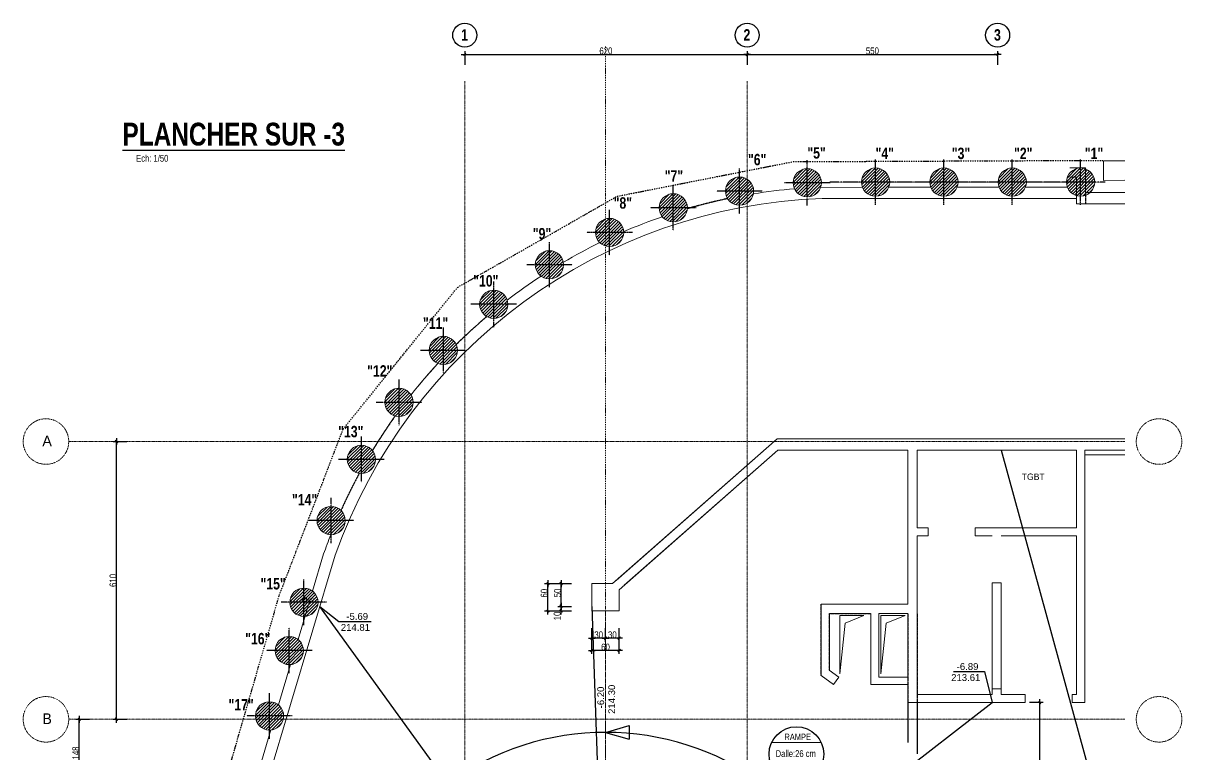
# Model space of a CAD drawing. Header units: millimetres. Extents: x -26249 to 60250, y -21218 to 23336.
# Drawn here: x -13865 to -11321, y 20827 to 22432 of the extents above; entities that cross this region are included whole.
import ezdxf
from ezdxf.enums import TextEntityAlignment as Align

# ---------------------------------------------------------------- set-up
doc = ezdxf.new("R2010")
doc.units = ezdxf.units.MM
for name, pattern in [('CACHEX2', [19.05, 12.7, -6.35]), ('Style de ligne -1', [0.41664, 0.20828, -0.20836]), ('Style de ligne -6', [1.04164, 0.625, -0.20828, 0.06943, -0.13893]), ('TIRETPTX2', [50.8, 25.4, -12.7, 0, -12.7]), ('VW-01', [0.41656, 0.20828, -0.20828]), ('VW-02', [0.69435, 0.48607, -0.20828])]:
    doc.linetypes.add(name, pattern=pattern)
for name, color, linetype in [('01_cote_gen', 4, 'Continuous'), ('01_linteaux', 2, 'Continuous'), ('01_murs_sup', 2, 'CACHEX2'), ('01_poch_murs', 253, 'Continuous'), ('01_texte', 230, 'Continuous'), ('AA_COTES', 2, 'Continuous')]:
    doc.layers.add(name, color=color, linetype=linetype)
for name, color, linetype, lineweight in [('01_murs_coup', 5, 'Continuous', 60), ('01_PIEUX', 5, 'Continuous', 60), ('B Général', 7, 'Continuous', 5), ('C ANNOTATIONS-prestations', 7, 'Continuous', 5)]:
    doc.layers.add(name, color=color, linetype=linetype, lineweight=lineweight)
doc.layers.add('C ANNOTATIONS-axes horizontaux', color=1, linetype='Style de ligne -1', lineweight=13, true_color=0xff0000)
doc.styles.add('Eurostile', font='')
doc.styles.add('impact', font='impact.ttf')
doc.styles.add('MATTE_TXT', font='arial.ttf')
doc.styles.add('STYLE2', font='ARIALN.TTF')
doc.styles.get('Eurostile').set_extended_font_data('Eurostile')
doc.dimstyles.new('JB50', dxfattribs={"dimscale": 0.1, "dimtxt": 150, "dimasz": 15, "dimexe": 0.1, "dimexo": 0.1, "dimgap": 0.09, "dimtad": 1, "dimdec": 1, "dimdsep": 46, "dimtxsty": 'STYLE2', "dimblk1": 'BOND_G', "dimblk2": 'BOND_D', "dimsah": 1, "dimcen": 1.5, "dimdle": 0.01, "dimse1": 1, "dimse2": 1, "dimclrd": 4, "dimclre": 2, "dimclrt": 6, "dimazin": 2, "dimtfac": 2.333333, "dimtdec": 1, "dimtix": 1, "dimtmove": 2, "dimatfit": 3, "dimldrblk": 'BOND_G', "dimfxl": 1, "dimtolj": 1, "dimtzin": 0, "dimarcsym": 0})

# ---------------------------------------------------------------- blocks, each defined once
blk = doc.blocks.new('BOND_G')
at = {"layer": 'AA_COTES', "color": 0}
for p, q in [((5, 0), (-5, 0)), ((1.8, 1.8), (-1.8, -1.8)), ((0, -5), (0, 15))]:
    blk.add_line(p, q, dxfattribs=at)
blk = doc.blocks.new('BOND_D')
at = {"layer": 'AA_COTES', "color": 0}
for p, q in [((5, 0), (-5, 0)), ((-1.8, -1.8), (1.8, 1.8)), ((0, 5), (0, -15))]:
    blk.add_line(p, q, dxfattribs=at)
blk = doc.blocks.new('*D350')
at = {"layer": '01_cote_gen', "color": 4, "lineweight": -2, "ltscale": 3, "transparency": 16777216}
blk.add_line((-13741.8, 20756.4), (-13741.8, 20901.4), dxfattribs=at)
at = {"layer": 'Defpoints', "color": 0, "ltscale": 3, "transparency": 16777216}
for p in [(-13741.8, 20902.9), (-13716.8, 20902.9), (-13741.8, 20754.9)]:
    blk.add_point(p, dxfattribs=at)
at = {"layer": '01_cote_gen', "color": 4, "lineweight": -2, "ltscale": 3, "transparency": 16777216, "xscale": 1.5, "yscale": 1.5, "zscale": 1.5}
for name, p, rotation in [('BOND_D', (-13741.8, 20902.9), 90), ('BOND_G', (-13741.8, 20754.9), 270)]:
    blk.add_blockref(name, p, dxfattribs=dict(at, rotation=rotation))
at = {"layer": '01_cote_gen', "color": 6, "ltscale": 3, "transparency": 16777216, "insert": (-13749.5, 20828.9), "char_height": 15, "attachment_point": 5, "rotation": 90, "style": 'STYLE2'}
blk.add_mtext('\\A1;148', dxfattribs=at)
blk = doc.blocks.new('*D351')
at = {"layer": '01_cote_gen', "color": 4, "lineweight": -2, "ltscale": 3, "transparency": 16777216}
blk.add_line((-13660.1, 20904.4), (-13660.1, 21511.4), dxfattribs=at)
at = {"layer": 'Defpoints', "color": 0, "ltscale": 3, "transparency": 16777216}
for p in [(-13662.7, 21512.9), (-13660.1, 21512.9), (-13716.8, 20902.9)]:
    blk.add_point(p, dxfattribs=at)
at = {"layer": '01_cote_gen', "color": 4, "lineweight": -2, "ltscale": 3, "transparency": 16777216, "xscale": 1.5, "yscale": 1.5, "zscale": 1.5}
for name, p, rotation in [('BOND_D', (-13660.1, 21512.9), 90), ('BOND_G', (-13660.1, 20902.9), 270)]:
    blk.add_blockref(name, p, dxfattribs=dict(at, rotation=rotation))
at = {"layer": '01_cote_gen', "color": 6, "ltscale": 3, "transparency": 16777216, "insert": (-13667.8, 21207.9), "char_height": 15, "attachment_point": 5, "rotation": 90, "style": 'STYLE2'}
blk.add_mtext('\\A1;610', dxfattribs=at)
blk = doc.blocks.new('*D91')
at = {"layer": '01_cote_gen', "color": 4, "lineweight": -2, "transparency": 16777216}
blk.add_line((-12894.2, 22363), (-12277.2, 22363), dxfattribs=at)
at = {"layer": 'Defpoints', "color": 0, "transparency": 16777216}
for p in [(-12275.7, 22363), (-12895.7, 22359.4), (-12275.7, 22359.4)]:
    blk.add_point(p, dxfattribs=at)
at = {"layer": '01_cote_gen', "color": 4, "lineweight": -2, "transparency": 16777216, "xscale": 1.5, "yscale": 1.5, "zscale": 1.5, "rotation": 180}
blk.add_blockref('BOND_G', (-12895.7, 22363), dxfattribs=at)
at = {"layer": '01_cote_gen', "color": 4, "lineweight": -2, "transparency": 16777216, "xscale": 1.5, "yscale": 1.5, "zscale": 1.5}
blk.add_blockref('BOND_D', (-12275.7, 22363), dxfattribs=at)
at = {"layer": '01_cote_gen', "color": 6, "transparency": 16777216, "insert": (-12585.7, 22370.7), "char_height": 15, "attachment_point": 5, "style": 'STYLE2'}
blk.add_mtext('\\A1;620', dxfattribs=at)
blk = doc.blocks.new('*D92')
at = {"layer": '01_cote_gen', "color": 4, "lineweight": -2, "transparency": 16777216}
blk.add_line((-12274.2, 22363), (-11727.2, 22363), dxfattribs=at)
at = {"layer": 'Defpoints', "color": 0, "transparency": 16777216}
for p in [(-11725.7, 22401.5), (-11725.7, 22363), (-12275.7, 22359.4)]:
    blk.add_point(p, dxfattribs=at)
at = {"layer": '01_cote_gen', "color": 4, "lineweight": -2, "transparency": 16777216, "xscale": 1.5, "yscale": 1.5, "zscale": 1.5, "rotation": 180}
blk.add_blockref('BOND_G', (-12275.7, 22363), dxfattribs=at)
at = {"layer": '01_cote_gen', "color": 4, "lineweight": -2, "transparency": 16777216, "xscale": 1.5, "yscale": 1.5, "zscale": 1.5}
blk.add_blockref('BOND_D', (-11725.7, 22363), dxfattribs=at)
at = {"layer": '01_cote_gen', "color": 6, "transparency": 16777216, "insert": (-12000.7, 22370.7), "char_height": 15, "attachment_point": 5, "style": 'STYLE2'}
blk.add_mtext('\\A1;550', dxfattribs=at)
blk = doc.blocks.new('EP')
at = {"layer": 'B Général', "color": 7, "linetype": 'Continuous', "lineweight": 5}
for p, q in [((-7.5, 0), (-2.5, 0)), ((0, 7.5), (0, 2.5)), ((7.5, 0), (2.5, 0)), ((0, -7.5), (0, -2.5))]:
    blk.add_line(p, q, dxfattribs=at)
at = {"layer": 'B Général', "color": 7, "linetype": 'Continuous', "lineweight": 5, "flags": 128}
for points in [[(-5, 0, -1), (5, 0, -1)], [(-4.3, 0, -1), (4.3, 0, -1)]]:
    blk.add_lwpolyline(points, format="xyb", close=True, dxfattribs=at)
at = {"layer": 'C ANNOTATIONS-prestations', "insert": (7.5, 4), "char_height": 7.05, "attachment_point": 1, "line_spacing_factor": 0.895453, "style": 'Eurostile'}
blk.add_mtext('EP', dxfattribs=at)
blk = doc.blocks.new('*D352')
at = {"layer": '01_cote_gen', "color": 4, "lineweight": -2, "ltscale": 3, "transparency": 16777216}
blk.add_line((-11633.5, 20938.1), (-11633.5, 20390.1), dxfattribs=at)
at = {"layer": 'Defpoints', "color": 0, "ltscale": 3, "transparency": 16777216}
for p in [(-11665.4, 20939.6), (-11717.6, 20388.6), (-11633.5, 20388.6)]:
    blk.add_point(p, dxfattribs=at)
at = {"layer": '01_cote_gen', "color": 4, "lineweight": -2, "ltscale": 3, "transparency": 16777216, "xscale": 1.5, "yscale": 1.5, "zscale": 1.5}
for name, p, rotation in [('BOND_G', (-11633.5, 20939.6), 90), ('BOND_D', (-11633.5, 20388.6), 270)]:
    blk.add_blockref(name, p, dxfattribs=dict(at, rotation=rotation))
at = {"layer": '01_cote_gen', "color": 6, "ltscale": 3, "transparency": 16777216, "insert": (-11641.1, 20664.1), "char_height": 15, "attachment_point": 5, "rotation": 90, "style": 'STYLE2'}
blk.add_mtext('\\A1;551', dxfattribs=at)
blk = doc.blocks.new('*D353')
at = {"layer": '01_cote_gen', "color": 4, "lineweight": -2, "ltscale": 3, "transparency": 16777216}
blk.add_line((-12684, 21142.4), (-12684, 21149.4), dxfattribs=at)
at = {"layer": 'Defpoints', "color": 0, "ltscale": 3, "transparency": 16777216}
for p in [(-12684, 21150.9), (-12595, 21140.9), (-12594.9, 21150.9)]:
    blk.add_point(p, dxfattribs=at)
at = {"layer": '01_cote_gen', "color": 4, "lineweight": -2, "ltscale": 3, "transparency": 16777216, "xscale": 1.5, "yscale": 1.5, "zscale": 1.5}
for name, p, rotation in [('BOND_D', (-12684, 21150.9), 90), ('BOND_G', (-12684, 21140.9), 270)]:
    blk.add_blockref(name, p, dxfattribs=dict(at, rotation=rotation))
at = {"layer": '01_cote_gen', "color": 6, "ltscale": 3, "transparency": 16777216, "insert": (-12692.6, 21129.9), "char_height": 15, "attachment_point": 5, "rotation": 90, "style": 'STYLE2'}
blk.add_mtext('\\A1;10', dxfattribs=at)
blk = doc.blocks.new('*D354')
at = {"layer": '01_cote_gen', "color": 4, "lineweight": -2, "ltscale": 3, "transparency": 16777216}
blk.add_line((-12713, 21142.4), (-12713, 21199.4), dxfattribs=at)
at = {"layer": 'Defpoints', "color": 0, "ltscale": 3, "transparency": 16777216}
for p in [(-12713, 21200.9), (-12571.4, 21200.9), (-12556.6, 21140.9)]:
    blk.add_point(p, dxfattribs=at)
at = {"layer": '01_cote_gen', "color": 4, "lineweight": -2, "ltscale": 3, "transparency": 16777216, "xscale": 1.5, "yscale": 1.5, "zscale": 1.5}
for name, p, rotation in [('BOND_D', (-12713, 21200.9), 90), ('BOND_G', (-12713, 21140.9), 270)]:
    blk.add_blockref(name, p, dxfattribs=dict(at, rotation=rotation))
at = {"layer": '01_cote_gen', "color": 6, "ltscale": 3, "transparency": 16777216, "insert": (-12721.2, 21179.9), "char_height": 15, "attachment_point": 5, "rotation": 90, "style": 'STYLE2'}
blk.add_mtext('\\A1;60', dxfattribs=at)
blk = doc.blocks.new('*D93')
at = {"layer": '01_cote_gen', "color": 4, "lineweight": -2, "ltscale": 3, "transparency": 16777216}
blk.add_line((-12684, 21152.4), (-12684, 21199.4), dxfattribs=at)
at = {"layer": 'Defpoints', "color": 0, "ltscale": 3, "transparency": 16777216}
for p in [(-12684, 21200.9), (-12594.4, 21200.9), (-12594.4, 21150.9)]:
    blk.add_point(p, dxfattribs=at)
at = {"layer": '01_cote_gen', "color": 4, "lineweight": -2, "ltscale": 3, "transparency": 16777216, "xscale": 1.5, "yscale": 1.5, "zscale": 1.5}
for name, p, rotation in [('BOND_D', (-12684, 21200.9), 90), ('BOND_G', (-12684, 21150.9), 270)]:
    blk.add_blockref(name, p, dxfattribs=dict(at, rotation=rotation))
at = {"layer": '01_cote_gen', "color": 6, "ltscale": 3, "transparency": 16777216, "insert": (-12692.1, 21180.4), "char_height": 15, "attachment_point": 5, "rotation": 90, "style": 'STYLE2'}
blk.add_mtext('\\A1;50', dxfattribs=at)
blk = doc.blocks.new('*D355')
at = {"layer": '01_cote_gen', "color": 4, "lineweight": -2, "ltscale": 3, "transparency": 16777216}
blk.add_line((-12588.1, 21080.9), (-12615.1, 21080.9), dxfattribs=at)
at = {"layer": 'Defpoints', "color": 0, "ltscale": 3, "transparency": 16777216}
for p in [(-12616.6, 21200.9), (-12616.6, 21080.9), (-12586.6, 21087.4)]:
    blk.add_point(p, dxfattribs=at)
at = {"layer": '01_cote_gen', "color": 4, "lineweight": -2, "ltscale": 3, "transparency": 16777216, "xscale": 1.5, "yscale": 1.5, "zscale": 1.5, "rotation": 180}
blk.add_blockref('BOND_D', (-12616.6, 21080.9), dxfattribs=at)
at = {"layer": '01_cote_gen', "color": 4, "lineweight": -2, "ltscale": 3, "transparency": 16777216, "xscale": 1.5, "yscale": 1.5, "zscale": 1.5}
blk.add_blockref('BOND_G', (-12586.6, 21080.9), dxfattribs=at)
at = {"layer": '01_cote_gen', "color": 6, "ltscale": 3, "transparency": 16777216, "insert": (-12601.6, 21088.5), "char_height": 15, "attachment_point": 5, "style": 'STYLE2'}
blk.add_mtext('\\A1;30', dxfattribs=at)
blk = doc.blocks.new('*D356')
at = {"layer": '01_cote_gen', "color": 4, "lineweight": -2, "ltscale": 3, "transparency": 16777216}
blk.add_line((-12558.1, 21080.9), (-12585.1, 21080.9), dxfattribs=at)
at = {"layer": 'Defpoints', "color": 0, "ltscale": 3, "transparency": 16777216}
for p in [(-12556.6, 21140.9), (-12586.6, 21080.9), (-12586.6, 21073.4)]:
    blk.add_point(p, dxfattribs=at)
at = {"layer": '01_cote_gen', "color": 4, "lineweight": -2, "ltscale": 3, "transparency": 16777216, "xscale": 1.5, "yscale": 1.5, "zscale": 1.5, "rotation": 180}
blk.add_blockref('BOND_D', (-12586.6, 21080.9), dxfattribs=at)
at = {"layer": '01_cote_gen', "color": 4, "lineweight": -2, "ltscale": 3, "transparency": 16777216, "xscale": 1.5, "yscale": 1.5, "zscale": 1.5}
blk.add_blockref('BOND_G', (-12556.6, 21080.9), dxfattribs=at)
at = {"layer": '01_cote_gen', "color": 6, "ltscale": 3, "transparency": 16777216, "insert": (-12571.6, 21088.5), "char_height": 15, "attachment_point": 5, "style": 'STYLE2'}
blk.add_mtext('\\A1;30', dxfattribs=at)
blk = doc.blocks.new('*D94')
at = {"layer": '01_cote_gen', "color": 4, "lineweight": -2, "ltscale": 3, "transparency": 16777216}
blk.add_line((-12558.1, 21053.9), (-12615.1, 21053.9), dxfattribs=at)
at = {"layer": 'Defpoints', "color": 0, "ltscale": 3, "transparency": 16777216}
for p in [(-12616.6, 21103.4), (-12556.6, 21071.4), (-12616.6, 21053.9)]:
    blk.add_point(p, dxfattribs=at)
at = {"layer": '01_cote_gen', "color": 4, "lineweight": -2, "ltscale": 3, "transparency": 16777216, "xscale": 1.5, "yscale": 1.5, "zscale": 1.5, "rotation": 180}
blk.add_blockref('BOND_D', (-12616.6, 21053.9), dxfattribs=at)
at = {"layer": '01_cote_gen', "color": 4, "lineweight": -2, "ltscale": 3, "transparency": 16777216, "xscale": 1.5, "yscale": 1.5, "zscale": 1.5}
blk.add_blockref('BOND_G', (-12556.6, 21053.9), dxfattribs=at)
at = {"layer": '01_cote_gen', "color": 6, "ltscale": 3, "transparency": 16777216, "insert": (-12586.6, 21061.5), "char_height": 15, "attachment_point": 5, "style": 'STYLE2'}
blk.add_mtext('\\A1;60', dxfattribs=at)

msp = doc.modelspace()

# ---------------------------------------------------------------- hatches: boundary and pattern name
at = {"layer": '01_poch_murs'}
h = msp.add_hatch(dxfattribs=at)
h.set_pattern_fill('ANSI31', color=256, scale=1.5)
h.set_pattern_definition([(45, (-30352.2663, 30784.428), (-3.367596, 3.367596), [])])
h.paths.add_polyline_path([(-12143.574, 22112.16, 0.41421356), (-12174.574, 22081.16), (-12143.574, 22081.16)])
h.paths.add_polyline_path([(-12143.574, 22081.16), (-12174.574, 22081.16, 0.41421356), (-12143.574, 22050.16)])
h.paths.add_polyline_path([(-12143.574, 22112.16), (-12143.574, 22081.16), (-12112.574, 22081.16, 0.41421356)])
h.paths.add_polyline_path([(-12112.574, 22081.16), (-12143.574, 22081.16), (-12143.574, 22050.16, 0.41421356)])
h = msp.add_hatch(dxfattribs=at)
h.set_pattern_fill('ANSI31', color=256, scale=1.5)
h.set_pattern_definition([(45, (-30202.351, 30785.857), (-3.367596, 3.367596), [])])
h.paths.add_polyline_path([(-11993.659, 22113.589, 0.41421356), (-12024.659, 22082.589), (-11993.659, 22082.589)])
h.paths.add_polyline_path([(-11993.659, 22082.589), (-12024.659, 22082.589, 0.41421356), (-11993.659, 22051.589)])
h.paths.add_polyline_path([(-11993.659, 22113.589), (-11993.659, 22082.589), (-11962.659, 22082.589, 0.41421356)])
h.paths.add_polyline_path([(-11962.659, 22082.589), (-11993.659, 22082.589), (-11993.659, 22051.589, 0.41421356)])
h = msp.add_hatch(dxfattribs=at)
h.set_pattern_fill('ANSI31', color=256, scale=1.5)
h.set_pattern_definition([(45, (-30052.351, 30785.857), (-3.367596, 3.367596), [])])
h.paths.add_polyline_path([(-11843.659, 22113.589, 0.41421356), (-11874.659, 22082.589), (-11843.659, 22082.589)])
h.paths.add_polyline_path([(-11843.659, 22082.589), (-11874.659, 22082.589, 0.41421356), (-11843.659, 22051.589)])
h.paths.add_polyline_path([(-11843.659, 22113.589), (-11843.659, 22082.589), (-11812.659, 22082.589, 0.41421356)])
h.paths.add_polyline_path([(-11812.659, 22082.589), (-11843.659, 22082.589), (-11843.659, 22051.589, 0.41421356)])
h = msp.add_hatch(dxfattribs=at)
h.set_pattern_fill('ANSI31', color=256, scale=1.5)
h.set_pattern_definition([(45, (-29902.351, 30785.857), (-3.367596, 3.367596), [])])
h.paths.add_polyline_path([(-11693.659, 22113.589, 0.41421356), (-11724.659, 22082.589), (-11693.659, 22082.589)])
h.paths.add_polyline_path([(-11693.659, 22082.589), (-11724.659, 22082.589, 0.41421356), (-11693.659, 22051.589)])
h.paths.add_polyline_path([(-11693.659, 22113.589), (-11693.659, 22082.589), (-11662.659, 22082.589, 0.41421356)])
h.paths.add_polyline_path([(-11662.659, 22082.589), (-11693.659, 22082.589), (-11693.659, 22051.589, 0.41421356)])
h = msp.add_hatch(dxfattribs=at)
h.set_pattern_fill('ANSI31', color=256, scale=1.5)
h.set_pattern_definition([(45, (-29752.351, 30785.857), (-3.367596, 3.367596), [])])
h.paths.add_polyline_path([(-11543.659, 22113.589, 0.41421356), (-11574.659, 22082.589), (-11543.659, 22082.589)])
h.paths.add_polyline_path([(-11543.659, 22082.589), (-11574.659, 22082.589, 0.41421356), (-11543.659, 22051.589)])
h.paths.add_polyline_path([(-11543.659, 22113.589), (-11543.659, 22082.589), (-11512.659, 22082.589, 0.41421356)])
h.paths.add_polyline_path([(-11512.659, 22082.589), (-11543.659, 22082.589), (-11543.659, 22051.589, 0.41421356)])
h = msp.add_hatch(dxfattribs=at)
h.set_pattern_fill('ANSI31', color=256, scale=1.5)
h.set_pattern_definition([(45, (-30501.085, 30766.0353), (-3.367596, 3.367596), [])])
h.paths.add_polyline_path([(-12292.392, 22093.768, 0.41421356), (-12323.392, 22062.768), (-12292.392, 22062.768)])
h.paths.add_polyline_path([(-12292.392, 22062.768), (-12323.392, 22062.768, 0.41421356), (-12292.392, 22031.768)])
h.paths.add_polyline_path([(-12292.392, 22093.768), (-12292.392, 22062.768), (-12261.392, 22062.768, 0.41421356)])
h.paths.add_polyline_path([(-12261.392, 22062.768), (-12292.392, 22062.768), (-12292.392, 22031.768, 0.41421356)])
h = msp.add_hatch(dxfattribs=at)
h.set_pattern_fill('ANSI31', color=256, scale=1.5)
h.set_pattern_definition([(45, (-30646.51, 30729.4877), (-3.367596, 3.367596), [])])
h.paths.add_polyline_path([(-12437.818, 22057.22, 0.41421356), (-12468.818, 22026.22), (-12437.818, 22026.22)])
h.paths.add_polyline_path([(-12437.818, 22026.22), (-12468.818, 22026.22, 0.41421356), (-12437.818, 21995.22)])
h.paths.add_polyline_path([(-12437.818, 22057.22), (-12437.818, 22026.22), (-12406.818, 22026.22, 0.41421356)])
h.paths.add_polyline_path([(-12406.818, 22026.22), (-12437.818, 22026.22), (-12437.818, 21995.22, 0.41421356)])
h = msp.add_hatch(dxfattribs=at)
h.set_pattern_fill('ANSI31', color=256, scale=1.5)
h.set_pattern_definition([(45, (-30786.3187, 30675.287), (-3.367596, 3.367596), [])])
h.paths.add_polyline_path([(-12577.626, 22003.019, 0.41421356), (-12608.626, 21972.019), (-12577.626, 21972.019)])
h.paths.add_polyline_path([(-12577.626, 21972.019), (-12608.626, 21972.019, 0.41421356), (-12577.626, 21941.019)])
h.paths.add_polyline_path([(-12577.626, 22003.019), (-12577.626, 21972.019), (-12546.626, 21972.019, 0.41421356)])
h.paths.add_polyline_path([(-12546.626, 21972.019), (-12577.626, 21972.019), (-12577.626, 21941.019, 0.41421356)])
h = msp.add_hatch(dxfattribs=at)
h.set_pattern_fill('ANSI31', color=256, scale=1.5)
h.set_pattern_definition([(45, (-30918.377, 30604.2607), (-3.367596, 3.367596), [])])
h.paths.add_polyline_path([(-12709.685, 21931.993, 0.41421356), (-12740.685, 21900.993), (-12709.685, 21900.993)])
h.paths.add_polyline_path([(-12709.685, 21900.993), (-12740.685, 21900.993, 0.41421356), (-12709.685, 21869.993)])
h.paths.add_polyline_path([(-12709.685, 21931.993), (-12709.685, 21900.993), (-12678.685, 21900.993, 0.41421356)])
h.paths.add_polyline_path([(-12678.685, 21900.993), (-12709.685, 21900.993), (-12709.685, 21869.993, 0.41421356)])
h = msp.add_hatch(dxfattribs=at)
h.set_pattern_fill('ANSI31', color=256, scale=1.5)
h.set_pattern_definition([(45, (-31040.67, 30517.4926), (-3.367596, 3.367596), [])])
h.paths.add_polyline_path([(-12831.978, 21845.225, 0.41421356), (-12862.978, 21814.225), (-12831.978, 21814.225)])
h.paths.add_polyline_path([(-12831.978, 21814.225), (-12862.978, 21814.225, 0.41421356), (-12831.978, 21783.225)])
h.paths.add_polyline_path([(-12831.978, 21845.225), (-12831.978, 21814.225), (-12800.978, 21814.225, 0.41421356)])
h.paths.add_polyline_path([(-12800.978, 21814.225), (-12831.978, 21814.225), (-12831.978, 21783.225, 0.41421356)])
h = msp.add_hatch(dxfattribs=at)
h.set_pattern_fill('ANSI31', color=256, scale=1.5)
h.set_pattern_definition([(45, (-31151.33, 30416.307), (-3.367596, 3.367596), [])])
h.paths.add_polyline_path([(-12942.638, 21744.039, 0.41421356), (-12973.638, 21713.039), (-12942.638, 21713.039)])
h.paths.add_polyline_path([(-12942.638, 21713.039), (-12973.638, 21713.039, 0.41421356), (-12942.638, 21682.039)])
h.paths.add_polyline_path([(-12942.638, 21744.039), (-12942.638, 21713.039), (-12911.638, 21713.039, 0.41421356)])
h.paths.add_polyline_path([(-12911.638, 21713.039), (-12942.638, 21713.039), (-12942.638, 21682.039, 0.41421356)])
h = msp.add_hatch(dxfattribs=at)
h.set_pattern_fill('ANSI31', color=256, scale=1.5)
h.set_pattern_definition([(45, (-31248.669, 30302.2486), (-3.367596, 3.367596), [])])
h.paths.add_polyline_path([(-13039.977, 21629.981, 0.41421356), (-13070.977, 21598.981), (-13039.977, 21598.981)])
h.paths.add_polyline_path([(-13039.977, 21598.981), (-13070.977, 21598.981, 0.41421356), (-13039.977, 21567.981)])
h.paths.add_polyline_path([(-13039.977, 21629.981), (-13039.977, 21598.981), (-13008.977, 21598.981, 0.41421356)])
h.paths.add_polyline_path([(-13008.977, 21598.981), (-13039.977, 21598.981), (-13039.977, 21567.981, 0.41421356)])
h = msp.add_hatch(dxfattribs=at)
h.set_pattern_fill('ANSI31', color=256, scale=1.5)
h.set_pattern_definition([(45, (-31331.201, 30177.058), (-3.367596, 3.367596), [])])
h.paths.add_polyline_path([(-13122.508, 21504.79, 0.41421356), (-13153.508, 21473.79), (-13122.508, 21473.79)])
h.paths.add_polyline_path([(-13122.508, 21473.79), (-13153.508, 21473.79, 0.41421356), (-13122.508, 21442.79)])
h.paths.add_polyline_path([(-13122.508, 21504.79), (-13122.508, 21473.79), (-13091.508, 21473.79, 0.41421356)])
h.paths.add_polyline_path([(-13091.508, 21473.79), (-13122.508, 21473.79), (-13122.508, 21442.79, 0.41421356)])
h = msp.add_hatch(dxfattribs=at)
h.set_pattern_fill('ANSI31', color=256, scale=1.5)
h.set_pattern_definition([(45, (-31397.666, 30042.646), (-3.367596, 3.367596), [])])
h.paths.add_polyline_path([(-13188.974, 21370.378, 0.41421356), (-13219.974, 21339.378), (-13188.974, 21339.378)])
h.paths.add_polyline_path([(-13188.974, 21339.378), (-13219.974, 21339.378, 0.41421356), (-13188.974, 21308.378)])
h.paths.add_polyline_path([(-13188.974, 21370.378), (-13188.974, 21339.378), (-13157.974, 21339.378, 0.41421356)])
h.paths.add_polyline_path([(-13157.974, 21339.378), (-13188.974, 21339.378), (-13188.974, 21308.378, 0.41421356)])
h = msp.add_hatch(dxfattribs=at)
h.set_pattern_fill('ANSI31', color=256, scale=1.5)
h.set_pattern_definition([(45, (-31457.4905, 29863.1235), (-3.367596, 3.367596), [])])
h.paths.add_polyline_path([(-13248.798, 21190.856, 0.41421356), (-13279.798, 21159.856), (-13248.798, 21159.856)])
h.paths.add_polyline_path([(-13248.798, 21159.856), (-13279.798, 21159.856, 0.41421356), (-13248.798, 21128.856)])
h.paths.add_polyline_path([(-13248.798, 21190.856), (-13248.798, 21159.856), (-13217.798, 21159.856, 0.41421356)])
h.paths.add_polyline_path([(-13217.798, 21159.856), (-13248.798, 21159.856), (-13248.798, 21128.856, 0.41421356)])
h = msp.add_hatch(dxfattribs=at)
h.set_pattern_fill('ANSI31', color=256, scale=1.5)
h.set_pattern_definition([(45, (-31489.5326, 29757.223), (-3.367596, 3.367596), [])])
h.paths.add_polyline_path([(-13280.84, 21084.955, 0.41421356), (-13311.84, 21053.955), (-13280.84, 21053.955)])
h.paths.add_polyline_path([(-13280.84, 21053.955), (-13311.84, 21053.955, 0.41421356), (-13280.84, 21022.955)])
h.paths.add_polyline_path([(-13280.84, 21084.955), (-13280.84, 21053.955), (-13249.84, 21053.955, 0.41421356)])
h.paths.add_polyline_path([(-13249.84, 21053.955), (-13280.84, 21053.955), (-13280.84, 21022.955, 0.41421356)])
h = msp.add_hatch(dxfattribs=at)
h.set_pattern_fill('ANSI31', color=256, scale=1.5)
h.set_pattern_definition([(45, (-31532.973, 29613.651), (-3.367596, 3.367596), [])])
h.paths.add_polyline_path([(-13324.281, 20941.383, 0.41421356), (-13355.281, 20910.383), (-13324.281, 20910.383)])
h.paths.add_polyline_path([(-13324.281, 20910.383), (-13355.281, 20910.383, 0.41421356), (-13324.281, 20879.383)])
h.paths.add_polyline_path([(-13324.281, 20941.383), (-13324.281, 20910.383), (-13293.281, 20910.383, 0.41421356)])
h.paths.add_polyline_path([(-13293.281, 20910.383), (-13324.281, 20910.383), (-13324.281, 20879.383, 0.41421356)])

# ---------------------------------------------------------------- linework, layer by layer
at = {"layer": '01_linteaux', "linetype": 'TIRETPTX2', "ltscale": 0.01}
for p, q in [((-12143.574, 22031.16), (-12143.574, 22131.16)), ((-11993.659, 22032.589), (-11993.659, 22132.589)), ((-11843.659, 22032.589), (-11843.659, 22132.589)), ((-11693.659, 22032.589), (-11693.659, 22132.589)), ((-11543.659, 22032.589), (-11543.659, 22132.589)), ((-11543.659, 22032.589), (-11543.659, 22132.589)), ((-12292.392, 22012.768), (-12292.392, 22112.768)), ((-12093.574, 22081.16), (-12193.574, 22081.16)), ((-11489.818, 22082.589), (-12093.818, 22082.589)), ((-12437.818, 21976.22), (-12437.818, 22076.22)), ((-12242.392, 22062.768), (-12342.392, 22062.768)), ((-12577.626, 21922.019), (-12577.626, 22022.019)), ((-12387.818, 22026.22), (-12487.818, 22026.22)), ((-12527.626, 21972.019), (-12627.626, 21972.019)), ((-12709.685, 21850.993), (-12709.685, 21950.993)), ((-12659.685, 21900.993), (-12759.685, 21900.993)), ((-12831.978, 21764.225), (-12831.978, 21864.225)), ((-12781.978, 21814.225), (-12881.978, 21814.225)), ((-12942.638, 21663.039), (-12942.638, 21763.039)), ((-12892.638, 21713.039), (-12992.638, 21713.039)), ((-13039.977, 21548.981), (-13039.977, 21648.981)), ((-12989.977, 21598.981), (-13089.977, 21598.981)), ((-13122.508, 21423.79), (-13122.508, 21523.79)), ((-13072.508, 21473.79), (-13172.508, 21473.79)), ((-13188.974, 21289.378), (-13188.974, 21389.378)), ((-13138.974, 21339.378), (-13238.974, 21339.378)), ((-13248.798, 21109.856), (-13248.798, 21209.856)), ((-13198.798, 21159.856), (-13298.798, 21159.856)), ((-13280.84, 21003.955), (-13280.84, 21103.955)), ((-13230.84, 21053.955), (-13330.84, 21053.955)), ((-13324.281, 20860.383), (-13324.281, 20960.383)), ((-13274.281, 20910.383), (-13374.281, 20910.383))]:
    msp.add_line(p, q, dxfattribs=at)
at = {"layer": '01_linteaux', "color": 5, "linetype": 'TIRETPTX2', "ltscale": 0.1}
msp.add_line((-13162.633, 21540.157), (-12911.562, 21851.378), dxfattribs=at)
for points in [[(-12561.14, 22051.482), (-12367.928, 22089.519), (-12174.717, 22127.556)], [(-12174.717, 22127.556), (-11834.564, 22128.985), (-11494.412, 22130.413)], [(-12911.562, 21851.378), (-12736.351, 21951.43), (-12561.14, 22051.482)], [(-12911.562, 21851.378), (-12736.351, 21951.43), (-12561.14, 22051.482)], [(-13302.894, 21174.839), (-13232.763, 21357.498), (-13162.633, 21540.157)], [(-13486.921, 20539.92), (-13394.907, 20857.379), (-13302.894, 21174.839)]]:
    msp.add_open_spline(points, degree=2, dxfattribs=at)
at = {"layer": '01_murs_coup', "linetype": 'TIRETPTX2', "lineweight": 5, "ltscale": 0.1}
msp.add_line((-12586.65, 22380.041), (-12586.65, 19006.33), dxfattribs=at)
at = {"layer": '01_murs_coup', "linetype": 'Continuous', "lineweight": 5}
for p, q in [((-11566.955, 22113.589), (-11532.635, 22113.589)), ((-11566.955, 22113.589), (-11532.635, 22113.589)), ((-11532.635, 22059.602), (-11532.635, 22113.589)), ((-11532.635, 22059.602), (-11532.635, 22113.589)), ((-11566.955, 22093.589), (-11552.635, 22093.589)), ((-11566.955, 22093.589), (-11552.635, 22093.589)), ((-11552.635, 22034.602), (-11552.635, 22093.589)), ((-11552.635, 22034.602), (-11552.635, 22093.589)), ((-12114.475, 22070.47), (-12022.539, 22071.322)), ((-11964.676, 22071.589), (-11872.642, 22071.589)), ((-11814.676, 22071.589), (-11722.642, 22071.589)), ((-11664.676, 22071.589), (-11572.642, 22071.589)), ((-11532.635, 22059.602), (-11446.455, 22059.602)), ((-11532.635, 22059.602), (-11446.455, 22059.602)), ((-12110.749, 22046.589), (-11552.559, 22046.589)), ((-11552.635, 22034.602), (-11446.455, 22034.602)), ((-11552.635, 22034.602), (-11446.455, 22034.602)), ((-12209.926, 21518.602), (-12571.411, 21200.851)), ((-12209.926, 21518.602), (-12563.434, 21207.863)), ((-12209.926, 21518.602), (-11446.455, 21518.602)), ((-12209.926, 21518.602), (-11446.455, 21518.602)), ((-12208.073, 21493.602), (-12556.65, 21187.198)), ((-12208.073, 21493.602), (-12545.305, 21197.171)), ((-12208.073, 21493.602), (-11922.635, 21493.602)), ((-12208.073, 21493.602), (-11922.635, 21493.602)), ((-11922.635, 21155.602), (-11922.635, 21493.602)), ((-11922.635, 21155.602), (-11922.635, 21493.602)), ((-11902.635, 21323.602), (-11902.635, 21493.602)), ((-11902.635, 21323.602), (-11902.635, 21493.602)), ((-11902.635, 21493.602), (-11552.559, 21493.602)), ((-11902.635, 21493.602), (-11552.559, 21493.602)), ((-11552.559, 21323.602), (-11552.559, 21493.602)), ((-11552.559, 21323.602), (-11552.559, 21493.602)), ((-11534.635, 21483.602), (-11446.455, 21483.602)), ((-11534.559, 20939.64), (-11534.559, 21493.602)), ((-11534.559, 20939.64), (-11534.559, 21493.602)), ((-11534.559, 21493.602), (-11446.455, 21493.602)), ((-11534.559, 21493.602), (-11446.455, 21493.602)), ((-11902.635, 21323.602), (-11878.261, 21323.602)), ((-11902.635, 21323.602), (-11878.261, 21323.602)), ((-11878.261, 21305.602), (-11878.261, 21323.602)), ((-11775.061, 21323.602), (-11552.559, 21323.602)), ((-11775.061, 21323.602), (-11552.559, 21323.602)), ((-11775.061, 21305.602), (-11775.061, 21323.602)), ((-11902.635, 20957.64), (-11902.635, 21305.602)), ((-11902.635, 20957.64), (-11902.635, 21305.602)), ((-11902.635, 21305.602), (-11878.261, 21305.602)), ((-11902.635, 21305.602), (-11878.261, 21305.602)), ((-11775.061, 21305.602), (-11737.635, 21305.602)), ((-11775.061, 21305.602), (-11737.635, 21305.602)), ((-11717.635, 21305.602), (-11552.559, 21305.602)), ((-11717.635, 21305.602), (-11552.559, 21305.602)), ((-11552.559, 20957.64), (-11552.559, 21305.602)), ((-11552.559, 20957.64), (-11552.559, 21305.602)), ((-13205.388, 21265.957), (-13229.86, 21184.398)), ((-13179.806, 21263.342), (-13461.416, 20325.856)), ((-12616.65, 21200.851), (-12616.65, 21140.851)), ((-12571.411, 21200.851), (-12616.65, 21200.851)), ((-11737.635, 21202.402), (-11737.635, 20957.64)), ((-11737.635, 21202.402), (-11737.635, 20957.64)), ((-11737.635, 21202.402), (-11717.635, 21202.402)), ((-11717.635, 21202.402), (-11717.635, 20957.64)), ((-11717.635, 21202.402), (-11717.635, 20957.64)), ((-12556.65, 21187.198), (-12556.65, 21140.851)), ((-12556.65, 21140.851), (-12616.65, 21140.851)), ((-12112.885, 20998.861), (-12112.885, 21155.602)), ((-11922.635, 21155.602), (-12112.885, 21155.602)), ((-12094.885, 21135.602), (-12004.885, 21135.602)), ((-12094.885, 21010.544), (-12094.885, 21135.602)), ((-12004.422, 20979.602), (-12004.422, 21135.602)), ((-11986.885, 21135.602), (-11922.635, 21135.602)), ((-11986.885, 21135.602), (-11922.635, 21135.602)), ((-11922.635, 21135.602), (-11986.885, 21135.602)), ((-11986.885, 20995.643), (-11986.885, 21135.602)), ((-11922.635, 20995.643), (-11922.635, 21135.602)), ((-11922.635, 20995.643), (-11922.635, 21135.602)), ((-13278.27, 21023.062), (-13304.835, 20934.526)), ((-12086.209, 20979.602), (-12112.885, 20998.861)), ((-12095.635, 21011.069), (-12074.498, 20995.329)), ((-12086.209, 20979.602), (-12074.263, 20995.643)), ((-11986.885, 20995.643), (-11922.635, 20995.643)), ((-11922.635, 20979.602), (-12004.422, 20979.602)), ((-11922.635, 20939.64), (-11922.635, 20979.602)), ((-11922.635, 20939.64), (-11922.635, 20979.602)), ((-11737.634, 20969.602), (-11717.705, 20969.602)), ((-11727.634, 20969.602), (-11717.705, 20969.602)), ((-11922.635, 20939.64), (-11665.402, 20939.64)), ((-11922.635, 20939.64), (-11665.402, 20939.64)), ((-11902.635, 20957.64), (-11737.635, 20957.64)), ((-11902.635, 20957.64), (-11737.635, 20957.64)), ((-11717.635, 20957.64), (-11665.402, 20957.64)), ((-11717.635, 20957.64), (-11665.402, 20957.64)), ((-11665.402, 20939.64), (-11665.402, 20957.64)), ((-11562.202, 20957.64), (-11552.559, 20957.64)), ((-11562.202, 20957.64), (-11552.559, 20957.64)), ((-11562.202, 20939.64), (-11562.202, 20957.64)), ((-11562.202, 20939.64), (-11534.559, 20939.64)), ((-11562.202, 20939.64), (-11534.559, 20939.64)), ((-13321.339, 20879.523), (-13347.986, 20790.718)), ((-12221.964, 20851.654), (-12112.946, 20851.654))]:
    msp.add_line(p, q, dxfattribs=at)
msp.add_lwpolyline([(-11446.455, 22129.17), (-11493.069, 22128.969), (-11493.069, 22086.249), (-11446.455, 22086.572)], dxfattribs=at)
for radius, start, end in [(1202.726, 94.856074, 99.191213), (1177.726, 91.990657, 160.469587), (1202.726, 101.940114, 106.274213), (1202.726, 109.023114, 113.357213), (1202.726, 116.106114, 120.440213), (1202.726, 123.189114, 127.523213), (1202.726, 130.272114, 134.606213), (1202.726, 137.355114, 141.689213), (1202.726, 144.438114, 148.772213), (1202.726, 151.521114, 155.855213)]:
    msp.add_arc((-12069.841, 20869.62), radius, start, end, dxfattribs=at)
at = {"layer": '01_murs_sup', "ltscale": 0.05}
for p, q in [((-11532.635, 22059.602), (-11532.635, 22034.602)), ((-12112.885, 20998.861), (-12112.885, 21155.602)), ((-12112.885, 20998.861), (-12112.885, 21155.602)), ((-12094.885, 21135.602), (-12004.885, 21135.602)), ((-12094.885, 21010.544), (-12094.885, 21135.602)), ((-12094.885, 21135.602), (-12004.885, 21135.602)), ((-12094.885, 21010.544), (-12094.885, 21135.602)), ((-11922.635, 21135.602), (-11922.635, 20959.602)), ((-11922.635, 21135.602), (-11922.635, 20959.602)), ((-11922.635, 21135.602), (-11922.635, 20852.024)), ((-11902.635, 21135.602), (-11902.635, 20959.602)), ((-11902.635, 21135.602), (-11902.635, 20827.102)), ((-11922.635, 20939.602), (-11922.635, 20852.024)), ((-11922.635, 20939.602), (-11922.635, 20852.024)), ((-11902.635, 20939.602), (-11902.635, 20827.102))]:
    msp.add_line(p, q, dxfattribs=at)
for start, end in [(101.940114, 106.274213), (130.272114, 134.606213), (137.355114, 141.689213), (144.438114, 148.772213), (151.521114, 155.855213)]:
    msp.add_arc((-12069.841, 20869.62), 1202.726, start, end, dxfattribs=at)
at = {"layer": '01_PIEUX', "linetype": 'Continuous', "lineweight": 5}
msp.add_line((-13235.199, 21166.606), (-13261.686, 21078.33), dxfattribs=at)
for centre in [(-12143.574, 22081.16), (-11993.659, 22082.589), (-11843.659, 22082.589), (-11693.659, 22082.589), (-11543.659, 22082.589), (-12292.392, 22062.768), (-12437.818, 22026.22), (-12577.626, 21972.019), (-12709.685, 21900.993), (-12831.978, 21814.225), (-12942.638, 21713.039), (-13039.977, 21598.981), (-13122.508, 21473.79), (-13188.974, 21339.378), (-13248.798, 21159.856), (-13280.84, 21053.955), (-13324.281, 20910.383)]:
    msp.add_circle(centre, 31, dxfattribs=at)
msp.add_arc((-12069.841, 20869.62), 1202.726, 158.604114, 160.75961, dxfattribs=at)
at = {"layer": '01_texte'}
for p, q in [((-11717.636, 21493.602), (-11494.8, 20679.731)), ((-12586.65, 20284.242), (-13213.573, 21150.928)), ((-13213.573, 21150.928), (-13171.955, 21117.861)), ((-12616.65, 21150.928), (-12586.65, 20284.242)), ((-13171.955, 21117.861), (-13101.455, 21117.861)), ((-11822.455, 21007.861), (-11754.455, 21007.861)), ((-11754.455, 21007.861), (-11737.633, 20939.602)), ((-12586.65, 20284.242), (-11737.633, 20939.602)), ((-12586.65, 20874.242), (-12534.769, 20889.282)), ((-12534.769, 20889.282), (-12534.769, 20859.201)), ((-12586.65, 20874.242), (-12534.769, 20859.201))]:
    msp.add_line(p, q, dxfattribs=at)
for centre, radius in [((-12895.698, 22405.301), 26.337), ((-12275.7, 22405.301), 26.337), ((-11725.684, 22405.301), 26.337), ((-12167.455, 20826.579), 60)]:
    msp.add_circle(centre, radius, dxfattribs=at)
msp.add_arc((-12586.65, 20284.242), 590, 259.542614, 186.524254, dxfattribs=at)
at = {"layer": 'B Général', "color": 1, "linetype": 'Style de ligne -6', "lineweight": 13, "ltscale": 3, "true_color": 0xff0000}
for p, q in [((-12895.698, 19309.259), (-12895.698, 22304.263)), ((-12275.7, 19309.259), (-12275.7, 22304.263))]:
    msp.add_line(p, q, dxfattribs=at)
at = {"layer": 'B Général', "color": 1, "linetype": 'Style de ligne -6', "lineweight": 13, "ltscale": 3}
for p, q in [((-11446.455, 21512.894), (-13765.087, 21512.894)), ((-11446.455, 20902.894), (-13765.087, 20902.894))]:
    msp.add_line(p, q, dxfattribs=at)
at = {"layer": 'B Général', "color": 1, "linetype": 'VW-02', "lineweight": 13, "true_color": 0xff0000}
msp.add_line((-12586.65, 21151.195), (-12586.65, 20604.242), dxfattribs=at)
at = {"layer": 'B Général', "color": 1, "linetype": 'VW-01', "lineweight": 13, "true_color": 0xff0000}
for centre in [(-13815.087, 21512.894), (-11371.352, 21512.894), (-13815.087, 20902.894), (-11371.352, 20902.894)]:
    msp.add_circle(centre, 50, dxfattribs=at)
at = {"layer": 'C ANNOTATIONS-prestations', "color": 2, "flags": 128}
for points in [[(-12060.405, 21113.991), (-12019.135, 21130.602), (-12072.1, 21130.602), (-12072.1, 21002.8)], [(-11970.191, 21113.991), (-11928.921, 21130.602), (-11981.885, 21130.602), (-11981.885, 21002.8)]]:
    msp.add_lwpolyline(points, close=True, dxfattribs=at)

# ---------------------------------------------------------------- block references
at = {"layer": 'B Général', "color": 7}
msp.add_blockref('EP', (-13246.6, 21164.714), dxfattribs=at)

# ---------------------------------------------------------------- texts
at = {"layer": '01_murs_coup', "linetype": 'Continuous', "lineweight": 5, "insert": (-11647.6, 21442.61), "char_height": 14.118, "attachment_point": 2, "rotation": 360, "line_spacing_factor": 0.894142, "style": 'Eurostile'}
msp.add_mtext('TGBT', dxfattribs=at)
at = {"layer": '01_texte', "style": 'impact'}
msp.add_text('%%UPLANCHER SUR -3', height=50, dxfattribs=at).set_placement((-13402.942, 22147.989), align=Align.BOTTOM_CENTER)
for s, p in [('"5"', (-12123.309, 22126.717)), ('"4"', (-11973.549, 22125.764)), ('"3"', (-11806.163, 22125.764)), ('"2"', (-11669.508, 22125.764)), ('"1"', (-11514.071, 22125.764)), ('"6"', (-12253.636, 22112.118)), ('"7"', (-12436.463, 22076.148)), ('"8"', (-12548.559, 22016.777)), ('"9"', (-12726.008, 21949.32)), ('"10"', (-12849.39, 21845.832)), ('"11"', (-12959.74, 21752.853)), ('"12"', (-13082.185, 21648.034)), ('"13"', (-13145.799, 21514.855)), ('"14"', (-13247.312, 21365.029)), ('"15"', (-13316.33, 21180.53)), ('"16"', (-13349.99, 21060.054)), ('"17"', (-13386.578, 20914.815))]:
    msp.add_text(s, height=25, rotation=0, dxfattribs=at).set_placement(p, align=Align.BOTTOM_CENTER)
at = {"layer": '01_texte', "style": 'MATTE_TXT', "width": 0.8}
for s, p in [('Ech: 1/50', (-13581.71, 22122.873)), ('Dalle:26 cm', (-12168.945, 20815.638))]:
    msp.add_text(s, height=15, dxfattribs=at).set_placement(p, align=Align.BOTTOM_CENTER)
at = {"layer": '01_texte', "style": 'MATTE_TXT'}
for s, p in [('-5.69', (-13155.627, 21121.333)), ('214.81', (-13167.748, 21097.201)), ('-6.89', (-11815.627, 21011.333)), ('213.61', (-11827.748, 20987.201))]:
    msp.add_text(s, height=15, dxfattribs=at).set_placement(p)
for s, p in [('-6.20', (-12589.663, 20926.956)), ('214.30', (-12565.531, 20914.835))]:
    msp.add_text(s, height=15, rotation=90, dxfattribs=at).set_placement(p)
at = {"layer": '01_texte', "style": 'Eurostile', "width": 0.8}
msp.add_text('RAMPE', height=14.0973, rotation=0, dxfattribs=at).set_placement((-12193.831, 20857.306))
at = {"layer": '01_texte', "char_height": 25, "attachment_point": 1, "rotation": 0, "line_spacing_factor": 0.895453, "style": 'impact'}
for s, insert in [('1', (-12903.616, 22418.39)), ('2', (-12283.619, 22418.39)), ('3', (-11733.602, 22418.39))]:
    msp.add_mtext(s, dxfattribs=dict(at, insert=insert))
at = {"layer": 'C ANNOTATIONS-axes horizontaux', "color": 5, "true_color": 0x0000ff, "char_height": 23.496, "attachment_point": 1, "line_spacing_factor": 0.895453, "style": 'Eurostile'}
for s, insert in [('A', (-13823.006, 21525.982)), ('B', (-13823.006, 20915.982))]:
    msp.add_mtext(s, dxfattribs=dict(at, insert=insert))

# ---------------------------------------------------------------- dimensions: what is measured, and where the dimension line sits
at = {"layer": '01_cote_gen'}
for base, p1, p2, picture, middle in [((-11725.684, 22363.048), (-12275.7, 22359.384), (-11725.684, 22401.52), '*D92', (-12000.692, 22370.716)), ((-12275.7, 22363.048), (-12895.698, 22359.384), (-12275.7, 22359.384), '*D91', (-12585.699, 22370.716))]:
    dim = msp.add_linear_dim(base=base, p1=p1, p2=p2, dimstyle='JB50', dxfattribs=at)
    dim.commit()
    dim.dimension.update_dxf_attribs({"geometry": picture, "text_midpoint": middle})
at = {"layer": '01_cote_gen', "ltscale": 3}
for base, p1, p2, picture, middle in [((-13660.086, 21512.894), (-13716.827, 20902.894), (-13662.662, 21512.894), '*D351', (-13667.754, 21207.894)), ((-13741.826, 20902.894), (-13741.826, 20754.894), (-13716.827, 20902.894), '*D350', (-13749.494, 20828.894))]:
    dim = msp.add_linear_dim(base=base, p1=p1, p2=p2, angle=90, dimstyle='JB50', dxfattribs=at)
    dim.commit()
    dim.dimension.update_dxf_attribs({"geometry": picture, "text_midpoint": middle})
for base, p1, p2, picture, middle in [((-12713.024, 21200.851), (-12556.65, 21140.851), (-12571.411, 21200.851), '*D354', (-12721.192, 21179.851)), ((-12683.955, 21200.851), (-12594.43, 21150.885), (-12594.43, 21200.851), '*D93', (-12692.123, 21180.368)), ((-12683.955, 21150.889), (-12594.955, 21140.851), (-12594.859, 21150.889), '*D353', (-12692.623, 21129.87))]:
    dim = msp.add_linear_dim(base=base, p1=p1, p2=p2, angle=90, dimstyle='JB50', dxfattribs=at)
    dim.commit()
    dim.dimension.update_dxf_attribs({"geometry": picture, "text_midpoint": middle, "dimtype": 160})
for base, p1, p2, picture, middle in [((-12616.65, 21080.861), (-12586.65, 21087.361), (-12616.65, 21200.851), '*D355', (-12601.65, 21088.528)), ((-12586.65, 21080.861), (-12556.65, 21140.851), (-12586.65, 21073.361), '*D356', (-12571.65, 21088.528)), ((-12616.65, 21053.861), (-12556.65, 21071.379), (-12616.65, 21103.361), '*D94', (-12586.65, 21061.528))]:
    dim = msp.add_linear_dim(base=base, p1=p1, p2=p2, dimstyle='JB50', dxfattribs=at)
    dim.commit()
    dim.dimension.update_dxf_attribs({"geometry": picture, "text_midpoint": middle})
dim = msp.add_linear_dim(base=(-11633.455, 20388.584), p1=(-11665.402, 20939.64), p2=(-11717.634, 20388.584), angle=90, text='551', dimstyle='JB50', dxfattribs=at)
dim.commit()
dim.dimension.update_dxf_attribs({"geometry": '*D352', "text_midpoint": (-11641.123, 20664.112)})

doc.saveas('drawing.dxf')
